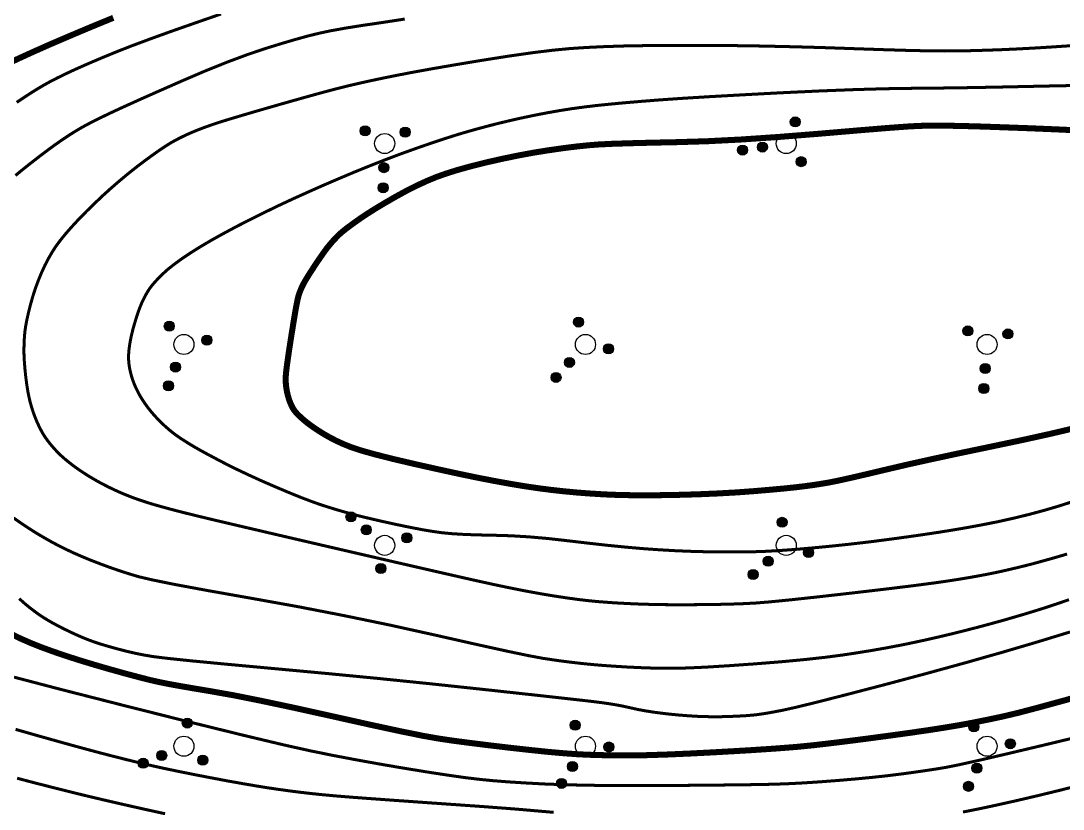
# Model space of a CAD drawing. Extents: x 396500 to 398250, y 1005980 to 1008200.
# Drawn here: x 398163.97 to 398189.93, y 1007957.47 to 1007977.09 of the extents above; entities that cross this region are included whole.
import ezdxf

# ---------------------------------------------------------------- set-up
doc = ezdxf.new("R2010")
doc.units = 0
doc.header["$LTSCALE"] = 0.5
doc.layers.get('0').update_dxf_attribs({"linetype": 'CONTINUOUS'})
doc.layers.add('DGX', color=2, linetype='CONTINUOUS')
doc.layers.add('ZBTZ', color=3, linetype='CONTINUOUS')

# ---------------------------------------------------------------- blocks, each defined once
blk = doc.blocks.new('*U110')
at = {"linetype": 'Continuous'}
for points in [[(-0.25, 2.2), (-0.238, 2.123), (-0.238, 2.277)], [(-0.238, 2.277), (-0.202, 2.053), (-0.202, 2.347)], [(-0.202, 2.053), (-0.238, 2.277), (-0.238, 2.123)], [(-0.202, 2.347), (-0.147, 1.998), (-0.147, 2.402)], [(-0.147, 1.998), (-0.202, 2.347), (-0.202, 2.053)], [(-0.147, 2.402), (-0.077, 1.962), (-0.077, 2.438)], [(-0.077, 1.962), (-0.147, 2.402), (-0.147, 1.998)], [(-0.077, 2.438), (0, 1.95), (0, 2.45)], [(0, 1.95), (-0.077, 2.438), (-0.077, 1.962)], [(0, 2.45), (0.077, 1.962), (0.077, 2.438)], [(0.077, 1.962), (0, 2.45), (0, 1.95)], [(0.077, 2.438), (0.147, 1.998), (0.147, 2.402)], [(0.147, 1.998), (0.077, 2.438), (0.077, 1.962)], [(0.147, 2.402), (0.202, 2.053), (0.202, 2.347)], [(0.202, 2.053), (0.147, 2.402), (0.147, 1.998)], [(0.202, 2.347), (0.238, 2.123), (0.238, 2.277)], [(0.238, 2.123), (0.202, 2.347), (0.202, 2.053)], [(0.25, 2.2), (0.238, 2.277), (0.238, 2.123)]]:
    blk.add_solid(points, dxfattribs=at)
blk = doc.blocks.new('*U109')
at = {"linetype": 'Continuous'}
for points in [[(-0.25, 1.2), (-0.238, 1.123), (-0.238, 1.277)], [(-0.238, 1.277), (-0.202, 1.053), (-0.202, 1.347)], [(-0.202, 1.053), (-0.238, 1.277), (-0.238, 1.123)], [(-0.202, 1.347), (-0.147, 0.998), (-0.147, 1.402)], [(-0.147, 0.998), (-0.202, 1.347), (-0.202, 1.053)], [(-0.147, 1.402), (-0.077, 0.962), (-0.077, 1.438)], [(-0.077, 0.962), (-0.147, 1.402), (-0.147, 0.998)], [(-0.077, 1.438), (0, 0.95), (0, 1.45)], [(0, 0.95), (-0.077, 1.438), (-0.077, 0.962)], [(0, 1.45), (0.077, 0.962), (0.077, 1.438)], [(0.077, 0.962), (0, 1.45), (0, 0.95)], [(0.077, 1.438), (0.147, 0.998), (0.147, 1.402)], [(0.147, 0.998), (0.077, 1.438), (0.077, 0.962)], [(0.147, 1.402), (0.202, 1.053), (0.202, 1.347)], [(0.202, 1.053), (0.147, 1.402), (0.147, 0.998)], [(0.202, 1.347), (0.238, 1.123), (0.238, 1.277)], [(0.238, 1.123), (0.202, 1.347), (0.202, 1.053)], [(0.25, 1.2), (0.238, 1.277), (0.238, 1.123)]]:
    blk.add_solid(points, dxfattribs=at)
blk = doc.blocks.new('*U108')
at = {"linetype": 'Continuous'}
for points in [[(-1.238, -0.523), (-1.202, -0.747), (-1.202, -0.453)], [(-1.202, -0.453), (-1.147, -0.802), (-1.147, -0.398)], [(-1.147, -0.802), (-1.202, -0.453), (-1.202, -0.747)], [(-1.147, -0.398), (-1.077, -0.838), (-1.077, -0.362)], [(-1.077, -0.838), (-1.147, -0.398), (-1.147, -0.802)], [(-1.077, -0.362), (-1, -0.85), (-1, -0.35)], [(-1, -0.85), (-1.077, -0.362), (-1.077, -0.838)], [(-1, -0.35), (-0.923, -0.838), (-0.923, -0.362)], [(-0.923, -0.838), (-1, -0.35), (-1, -0.85)], [(-0.923, -0.362), (-0.853, -0.802), (-0.853, -0.398)], [(-0.853, -0.802), (-0.923, -0.362), (-0.923, -0.838)], [(-0.853, -0.398), (-0.798, -0.747), (-0.798, -0.453)], [(-0.798, -0.747), (-0.853, -0.398), (-0.853, -0.802)], [(-0.798, -0.453), (-0.762, -0.677), (-0.762, -0.523)], [(-0.762, -0.677), (-0.798, -0.453), (-0.798, -0.747)], [(-1.25, -0.6), (-1.238, -0.677), (-1.238, -0.523)], [(-1.202, -0.747), (-1.238, -0.523), (-1.238, -0.677)], [(-0.75, -0.6), (-0.762, -0.523), (-0.762, -0.677)]]:
    blk.add_solid(points, dxfattribs=at)
blk = doc.blocks.new('*U107')
at = {"linetype": 'Continuous'}
for points in [[(0.762, -0.523), (0.798, -0.747), (0.798, -0.453)], [(0.798, -0.453), (0.853, -0.802), (0.853, -0.398)], [(0.853, -0.802), (0.798, -0.453), (0.798, -0.747)], [(0.853, -0.398), (0.923, -0.838), (0.923, -0.362)], [(0.923, -0.838), (0.853, -0.398), (0.853, -0.802)], [(0.923, -0.362), (1, -0.85), (1, -0.35)], [(1, -0.85), (0.923, -0.362), (0.923, -0.838)], [(1, -0.35), (1.077, -0.838), (1.077, -0.362)], [(1.077, -0.838), (1, -0.35), (1, -0.85)], [(1.077, -0.362), (1.147, -0.802), (1.147, -0.398)], [(1.147, -0.802), (1.077, -0.362), (1.077, -0.838)], [(1.147, -0.398), (1.202, -0.747), (1.202, -0.453)], [(1.202, -0.747), (1.147, -0.398), (1.147, -0.802)], [(1.202, -0.453), (1.238, -0.677), (1.238, -0.523)], [(1.238, -0.677), (1.202, -0.453), (1.202, -0.747)], [(0.75, -0.6), (0.762, -0.677), (0.762, -0.523)], [(0.798, -0.747), (0.762, -0.523), (0.762, -0.677)], [(1.25, -0.6), (1.238, -0.523), (1.238, -0.677)]]:
    blk.add_solid(points, dxfattribs=at)
blk = doc.blocks.new('gc160')
for centre, radius in [((0, 2.2), 0.25), ((0, 1.2), 0.25), ((0, 0), 0.5), ((-1, -0.6), 0.25), ((1, -0.6), 0.25)]:
    blk.add_circle(centre, radius)
at = {"linetype": 'Continuous'}
for name in ['*U110', '*U109', '*U108', '*U107']:
    blk.add_blockref(name, (0, 0), dxfattribs=at)

msp = doc.modelspace()

# ---------------------------------------------------------------- linework, layer by layer
at = {"layer": 'DGX', "linetype": 'Continuous', "const_width": 0.075}
for points in [[(398163.872, 1007975.064), (398164.066, 1007975.194), (398164.244, 1007975.31), (398164.407, 1007975.411), (398164.555, 1007975.498), (398164.704, 1007975.58), (398164.872, 1007975.667), (398165.059, 1007975.759), (398165.266, 1007975.856), (398165.495, 1007975.959), (398165.752, 1007976.071), (398166.036, 1007976.191), (398166.348, 1007976.319), (398166.717, 1007976.464), (398167.175, 1007976.635), (398167.72, 1007976.832), (398168.354, 1007977.054), (398168.961, 1007977.264)], [(398163.841, 1007973.244), (398164.025, 1007973.396), (398164.234, 1007973.561), (398164.444, 1007973.724), (398164.631, 1007973.865), (398164.795, 1007973.986), (398164.937, 1007974.086), (398165.066, 1007974.174), (398165.192, 1007974.257), (398165.316, 1007974.335), (398165.438, 1007974.408), (398165.574, 1007974.485), (398165.745, 1007974.575), (398165.95, 1007974.677), (398166.188, 1007974.792), (398166.49, 1007974.932), (398166.885, 1007975.111), (398167.373, 1007975.328), (398167.955, 1007975.584), (398168.557, 1007975.842), (398169.108, 1007976.064), (398169.607, 1007976.25), (398170.054, 1007976.401), (398170.454, 1007976.525), (398170.812, 1007976.63), (398171.127, 1007976.717), (398171.399, 1007976.784), (398171.685, 1007976.845), (398172.039, 1007976.909), (398172.463, 1007976.977), (398172.955, 1007977.049), (398173.535, 1007977.138)], [(398190.029, 1007963.823), (398189.729, 1007963.735), (398189.455, 1007963.658), (398189.208, 1007963.59), (398188.988, 1007963.533), (398188.782, 1007963.483), (398188.579, 1007963.435), (398188.377, 1007963.389), (398188.178, 1007963.347), (398187.964, 1007963.305), (398187.72, 1007963.26), (398187.446, 1007963.213), (398187.14, 1007963.164), (398186.745, 1007963.107), (398186.199, 1007963.035), (398185.504, 1007962.95), (398184.658, 1007962.851), (398183.819, 1007962.756), (398183.141, 1007962.683), (398182.625, 1007962.632), (398182.271, 1007962.603), (398181.976, 1007962.588), (398181.636, 1007962.576), (398181.253, 1007962.568), (398180.825, 1007962.563), (398180.398, 1007962.561), (398180.014, 1007962.563), (398179.673, 1007962.569), (398179.377, 1007962.578), (398179.107, 1007962.59), (398178.85, 1007962.603), (398178.605, 1007962.619), (398178.372, 1007962.637), (398178.131, 1007962.66), (398177.865, 1007962.691), (398177.572, 1007962.731), (398177.253, 1007962.779), (398176.911, 1007962.836), (398176.546, 1007962.903), (398176.159, 1007962.979), (398175.749, 1007963.065), (398175.196, 1007963.187), (398174.379, 1007963.373), (398173.298, 1007963.621), (398171.953, 1007963.932), (398170.618, 1007964.242), (398169.568, 1007964.487), (398168.805, 1007964.666), (398168.327, 1007964.781), (398168.012, 1007964.859), (398167.735, 1007964.931), (398167.498, 1007964.995), (398167.299, 1007965.051), (398167.125, 1007965.104), (398166.964, 1007965.157), (398166.815, 1007965.209), (398166.679, 1007965.26), (398166.548, 1007965.313), (398166.418, 1007965.369), (398166.288, 1007965.428), (398166.159, 1007965.49), (398166.03, 1007965.556), (398165.902, 1007965.624), (398165.775, 1007965.697), (398165.649, 1007965.772), (398165.526, 1007965.851), (398165.407, 1007965.931), (398165.292, 1007966.013), (398165.182, 1007966.098), (398165.076, 1007966.184), (398164.976, 1007966.273), (398164.882, 1007966.365), (398164.794, 1007966.46), (398164.713, 1007966.555), (398164.641, 1007966.646), (398164.579, 1007966.733), (398164.526, 1007966.817), (398164.479, 1007966.901), (398164.433, 1007966.99), (398164.39, 1007967.083), (398164.348, 1007967.181), (398164.308, 1007967.283), (398164.271, 1007967.39), (398164.236, 1007967.501), (398164.204, 1007967.616), (398164.174, 1007967.743), (398164.146, 1007967.89), (398164.12, 1007968.057), (398164.096, 1007968.244), (398164.077, 1007968.432), (398164.063, 1007968.603), (398164.054, 1007968.756), (398164.052, 1007968.891), (398164.054, 1007969.015), (398164.058, 1007969.135), (398164.066, 1007969.251), (398164.076, 1007969.363), (398164.093, 1007969.485), (398164.121, 1007969.633), (398164.159, 1007969.807), (398164.209, 1007970.007), (398164.267, 1007970.217), (398164.333, 1007970.423), (398164.407, 1007970.624), (398164.488, 1007970.821), (398164.574, 1007971.008), (398164.664, 1007971.181), (398164.757, 1007971.342), (398164.852, 1007971.488), (398164.962, 1007971.636), (398165.094, 1007971.798), (398165.249, 1007971.974), (398165.427, 1007972.166), (398165.62, 1007972.362), (398165.817, 1007972.555), (398166.018, 1007972.745), (398166.224, 1007972.931), (398166.432, 1007973.111), (398166.64, 1007973.284), (398166.849, 1007973.45), (398167.058, 1007973.609), (398167.255, 1007973.752), (398167.427, 1007973.874), (398167.575, 1007973.973), (398167.698, 1007974.05), (398167.813, 1007974.115), (398167.936, 1007974.179), (398168.067, 1007974.243), (398168.205, 1007974.305), (398168.354, 1007974.367), (398168.514, 1007974.429), (398168.686, 1007974.491), (398168.869, 1007974.553), (398169.108, 1007974.628), (398169.448, 1007974.73), (398169.888, 1007974.859), (398170.429, 1007975.015), (398170.978, 1007975.17), (398171.443, 1007975.299), (398171.823, 1007975.4), (398172.119, 1007975.474), (398172.386, 1007975.536), (398172.677, 1007975.601), (398172.994, 1007975.668), (398173.337, 1007975.737), (398173.736, 1007975.814), (398174.223, 1007975.902), (398174.797, 1007976.001), (398175.46, 1007976.111), (398176.126, 1007976.216), (398176.713, 1007976.3), (398177.219, 1007976.362), (398177.646, 1007976.403), (398178.051, 1007976.43), (398178.492, 1007976.451), (398178.968, 1007976.467), (398179.479, 1007976.476), (398180.02, 1007976.482), (398180.586, 1007976.483), (398181.177, 1007976.481), (398181.794, 1007976.476), (398182.448, 1007976.466), (398183.154, 1007976.45), (398183.912, 1007976.429), (398184.721, 1007976.401), (398185.49, 1007976.375), (398186.123, 1007976.356), (398186.623, 1007976.346), (398186.987, 1007976.343), (398187.295, 1007976.345), (398187.623, 1007976.351), (398187.97, 1007976.361), (398188.338, 1007976.373), (398188.737, 1007976.391), (398189.18, 1007976.414), (398189.666, 1007976.444), (398190.196, 1007976.479)], [(398190.174, 1007965.13), (398189.823, 1007965.017), (398189.463, 1007964.911), (398189.091, 1007964.811), (398188.707, 1007964.717), (398188.312, 1007964.629), (398187.885, 1007964.544), (398187.406, 1007964.458), (398186.877, 1007964.371), (398186.295, 1007964.284), (398185.702, 1007964.202), (398185.139, 1007964.129), (398184.606, 1007964.067), (398184.102, 1007964.014), (398183.637, 1007963.97), (398183.222, 1007963.935), (398182.857, 1007963.909), (398182.541, 1007963.891), (398182.233, 1007963.88), (398181.892, 1007963.874), (398181.517, 1007963.874), (398181.11, 1007963.878), (398180.687, 1007963.889), (398180.27, 1007963.906), (398179.857, 1007963.93), (398179.449, 1007963.959), (398179.03, 1007963.996), (398178.583, 1007964.04), (398178.109, 1007964.093), (398177.607, 1007964.152), (398177.104, 1007964.209), (398176.624, 1007964.251), (398176.168, 1007964.278), (398175.735, 1007964.291), (398175.34, 1007964.299), (398174.998, 1007964.312), (398174.709, 1007964.33), (398174.472, 1007964.352), (398174.242, 1007964.384), (398173.973, 1007964.429), (398173.665, 1007964.488), (398173.318, 1007964.56), (398172.973, 1007964.636), (398172.669, 1007964.706), (398172.407, 1007964.769), (398172.188, 1007964.827), (398171.991, 1007964.882), (398171.797, 1007964.939), (398171.607, 1007964.998), (398171.421, 1007965.058), (398171.215, 1007965.131), (398170.964, 1007965.226), (398170.67, 1007965.345), (398170.333, 1007965.487), (398169.985, 1007965.638), (398169.661, 1007965.785), (398169.361, 1007965.927), (398169.085, 1007966.064), (398168.838, 1007966.193), (398168.624, 1007966.307), (398168.442, 1007966.406), (398168.294, 1007966.491), (398168.167, 1007966.567), (398168.051, 1007966.64), (398167.945, 1007966.708), (398167.85, 1007966.774), (398167.76, 1007966.841), (398167.668, 1007966.916), (398167.575, 1007966.997), (398167.481, 1007967.085), (398167.388, 1007967.178), (398167.3, 1007967.273), (398167.216, 1007967.37), (398167.137, 1007967.47), (398167.064, 1007967.571), (398166.997, 1007967.671), (398166.936, 1007967.771), (398166.883, 1007967.871), (398166.835, 1007967.97), (398166.794, 1007968.066), (398166.759, 1007968.16), (398166.73, 1007968.252), (398166.706, 1007968.342), (398166.687, 1007968.431), (398166.672, 1007968.518), (398166.662, 1007968.605), (398166.657, 1007968.694), (398166.659, 1007968.793), (398166.667, 1007968.9), (398166.682, 1007969.017), (398166.703, 1007969.142), (398166.732, 1007969.277), (398166.767, 1007969.421), (398166.811, 1007969.574), (398166.857, 1007969.725), (398166.902, 1007969.859), (398166.946, 1007969.978), (398166.989, 1007970.08), (398167.032, 1007970.171), (398167.077, 1007970.258), (398167.124, 1007970.339), (398167.172, 1007970.416), (398167.23, 1007970.495), (398167.305, 1007970.584), (398167.396, 1007970.682), (398167.504, 1007970.79), (398167.635, 1007970.908), (398167.793, 1007971.034), (398167.979, 1007971.169), (398168.193, 1007971.313), (398168.435, 1007971.465), (398168.706, 1007971.625), (398169.006, 1007971.792), (398169.334, 1007971.968), (398169.681, 1007972.146), (398170.034, 1007972.321), (398170.393, 1007972.495), (398170.759, 1007972.666), (398171.132, 1007972.834), (398171.511, 1007973.002), (398171.895, 1007973.167), (398172.285, 1007973.331), (398172.677, 1007973.49), (398173.067, 1007973.643), (398173.456, 1007973.789), (398173.843, 1007973.928), (398174.213, 1007974.056), (398174.549, 1007974.167), (398174.851, 1007974.263), (398175.12, 1007974.342), (398175.369, 1007974.412), (398175.613, 1007974.477), (398175.853, 1007974.538), (398176.087, 1007974.595), (398176.325, 1007974.65), (398176.576, 1007974.704), (398176.839, 1007974.758), (398177.116, 1007974.811), (398177.402, 1007974.861), (398177.695, 1007974.907), (398177.995, 1007974.948), (398178.302, 1007974.985), (398178.633, 1007975.019), (398179.006, 1007975.054), (398179.42, 1007975.089), (398179.876, 1007975.125), (398180.421, 1007975.163), (398181.105, 1007975.205), (398181.926, 1007975.251), (398182.886, 1007975.302), (398183.863, 1007975.348), (398184.737, 1007975.382), (398185.508, 1007975.404), (398186.176, 1007975.414), (398186.822, 1007975.42), (398187.529, 1007975.43), (398188.297, 1007975.444), (398189.124, 1007975.462), (398189.935, 1007975.479), (398190.653, 1007975.49)], [(398190.075, 1007962.686), (398189.739, 1007962.571), (398189.474, 1007962.484), (398189.235, 1007962.409), (398188.98, 1007962.331), (398188.707, 1007962.251), (398188.417, 1007962.167), (398188.115, 1007962.084), (398187.805, 1007962.001), (398187.487, 1007961.919), (398187.162, 1007961.838), (398186.835, 1007961.76), (398186.509, 1007961.686), (398186.186, 1007961.616), (398185.865, 1007961.551), (398185.535, 1007961.488), (398185.187, 1007961.427), (398184.82, 1007961.367), (398184.434, 1007961.309), (398184.001, 1007961.252), (398183.49, 1007961.196), (398182.901, 1007961.141), (398182.236, 1007961.088), (398181.583, 1007961.042), (398181.035, 1007961.008), (398180.592, 1007960.988), (398180.253, 1007960.98), (398179.962, 1007960.981), (398179.666, 1007960.986), (398179.362, 1007960.997), (398179.053, 1007961.012), (398178.749, 1007961.031), (398178.463, 1007961.051), (398178.195, 1007961.074), (398177.944, 1007961.099), (398177.703, 1007961.127), (398177.461, 1007961.157), (398177.22, 1007961.191), (398176.978, 1007961.227), (398176.628, 1007961.292), (398176.063, 1007961.41), (398175.282, 1007961.582), (398174.286, 1007961.807), (398173.173, 1007962.053), (398172.041, 1007962.287), (398170.892, 1007962.51), (398169.724, 1007962.72), (398168.666, 1007962.907), (398167.845, 1007963.059), (398167.262, 1007963.176), (398166.917, 1007963.257), (398166.687, 1007963.325), (398166.451, 1007963.401), (398166.209, 1007963.484), (398165.961, 1007963.575), (398165.717, 1007963.669), (398165.489, 1007963.763), (398165.277, 1007963.856), (398165.081, 1007963.949), (398164.893, 1007964.043), (398164.705, 1007964.144), (398164.518, 1007964.251), (398164.331, 1007964.363), (398164.147, 1007964.48), (398163.968, 1007964.6), (398163.793, 1007964.722)], [(398190.102, 1007961.883), (398189.293, 1007961.636), (398188.424, 1007961.38), (398187.502, 1007961.118), (398186.528, 1007960.85), (398185.503, 1007960.576), (398184.555, 1007960.329), (398183.815, 1007960.14), (398183.283, 1007960.01), (398182.959, 1007959.938), (398182.753, 1007959.898), (398182.575, 1007959.866), (398182.425, 1007959.842), (398182.304, 1007959.825), (398182.182, 1007959.812), (398182.033, 1007959.8), (398181.856, 1007959.79), (398181.65, 1007959.781), (398181.432, 1007959.775), (398181.215, 1007959.773), (398181, 1007959.777), (398180.787, 1007959.785), (398180.575, 1007959.799), (398180.36, 1007959.816), (398180.144, 1007959.837), (398179.927, 1007959.862), (398179.715, 1007959.89), (398179.515, 1007959.922), (398179.328, 1007959.957), (398179.154, 1007959.996), (398178.983, 1007960.034), (398178.807, 1007960.068), (398178.624, 1007960.098), (398178.436, 1007960.125), (398178.107, 1007960.165), (398177.503, 1007960.233), (398176.623, 1007960.33), (398175.468, 1007960.456), (398174.174, 1007960.594), (398172.879, 1007960.726), (398171.584, 1007960.851), (398170.288, 1007960.971), (398169.127, 1007961.078), (398168.236, 1007961.163), (398167.616, 1007961.228), (398167.267, 1007961.271), (398167.05, 1007961.308), (398166.829, 1007961.352), (398166.605, 1007961.404), (398166.376, 1007961.463), (398166.157, 1007961.524), (398165.962, 1007961.582), (398165.793, 1007961.638), (398165.648, 1007961.691), (398165.512, 1007961.746), (398165.369, 1007961.808), (398165.219, 1007961.877), (398165.061, 1007961.953), (398164.907, 1007962.032), (398164.768, 1007962.107), (398164.642, 1007962.179), (398164.53, 1007962.248), (398164.423, 1007962.319), (398164.312, 1007962.4), (398164.196, 1007962.489), (398164.076, 1007962.587), (398163.934, 1007962.713)], [(398190.396, 1007959.295), (398189.48, 1007959.075), (398188.575, 1007958.86), (398187.869, 1007958.696), (398187.36, 1007958.583), (398187.049, 1007958.52), (398186.821, 1007958.481), (398186.559, 1007958.441), (398186.264, 1007958.398), (398185.937, 1007958.353), (398185.578, 1007958.308), (398185.191, 1007958.266), (398184.775, 1007958.226), (398184.331, 1007958.188), (398183.888, 1007958.154), (398183.474, 1007958.127), (398183.089, 1007958.107), (398182.734, 1007958.094), (398182.312, 1007958.085), (398181.727, 1007958.077), (398180.979, 1007958.069), (398180.067, 1007958.062), (398179.133, 1007958.06), (398178.319, 1007958.065), (398177.625, 1007958.078), (398177.051, 1007958.098), (398176.563, 1007958.124), (398176.128, 1007958.151), (398175.746, 1007958.181), (398175.416, 1007958.213), (398175.072, 1007958.254), (398174.645, 1007958.314), (398174.135, 1007958.392), (398173.543, 1007958.488), (398172.922, 1007958.594), (398172.327, 1007958.701), (398171.758, 1007958.809), (398171.216, 1007958.918), (398170.529, 1007959.071), (398169.526, 1007959.31), (398168.209, 1007959.634), (398166.577, 1007960.044), (398164.989, 1007960.449), (398163.805, 1007960.759)], [(398163.843, 1007959.46), (398164.484, 1007959.277), (398165.047, 1007959.119), (398165.531, 1007958.986), (398165.937, 1007958.877), (398166.293, 1007958.785), (398166.63, 1007958.7), (398166.947, 1007958.623), (398167.244, 1007958.554), (398167.551, 1007958.486), (398167.897, 1007958.414), (398168.28, 1007958.337), (398168.703, 1007958.255), (398169.122, 1007958.176), (398169.499, 1007958.109), (398169.832, 1007958.052), (398170.122, 1007958.005), (398170.39, 1007957.966), (398170.656, 1007957.929), (398170.92, 1007957.895), (398171.182, 1007957.865), (398171.474, 1007957.834), (398171.824, 1007957.802), (398172.233, 1007957.769), (398172.702, 1007957.734), (398173.245, 1007957.695), (398173.879, 1007957.65), (398174.604, 1007957.599), (398175.42, 1007957.542), (398176.306, 1007957.475), (398177.242, 1007957.394)], [(398167.567, 1007957.359), (398167.038, 1007957.475), (398166.537, 1007957.588), (398166.064, 1007957.697), (398165.619, 1007957.802), (398165.188, 1007957.908), (398164.754, 1007958.017), (398164.319, 1007958.128), (398163.882, 1007958.243)], [(398187.436, 1007957.401), (398187.822, 1007957.478), (398188.262, 1007957.572), (398188.755, 1007957.682), (398189.302, 1007957.81), (398189.866, 1007957.947), (398190.407, 1007958.086)]]:
    msp.add_lwpolyline(points, dxfattribs=at)
at = {"layer": 'DGX', "color": 3, "linetype": 'Continuous', "lineweight": -2, "const_width": 0.15}
for points in [[(398163.533, 1007975.974), (398163.915, 1007976.154), (398164.308, 1007976.333), (398164.731, 1007976.52), (398165.2, 1007976.721), (398165.715, 1007976.938), (398166.278, 1007977.169)], [(398190.204, 1007966.954), (398189.607, 1007966.813), (398188.922, 1007966.662), (398188.148, 1007966.499), (398187.37, 1007966.337), (398186.672, 1007966.187), (398186.055, 1007966.05), (398185.517, 1007965.924), (398185.061, 1007965.816), (398184.689, 1007965.729), (398184.401, 1007965.665), (398184.197, 1007965.622), (398184.03, 1007965.591), (398183.854, 1007965.562), (398183.67, 1007965.535), (398183.476, 1007965.509), (398183.25, 1007965.482), (398182.967, 1007965.453), (398182.627, 1007965.422), (398182.23, 1007965.388), (398181.79, 1007965.356), (398181.32, 1007965.33), (398180.822, 1007965.309), (398180.294, 1007965.294), (398179.776, 1007965.286), (398179.307, 1007965.285), (398178.885, 1007965.292), (398178.512, 1007965.307), (398178.168, 1007965.328), (398177.831, 1007965.353), (398177.504, 1007965.384), (398177.184, 1007965.419), (398176.861, 1007965.461), (398176.519, 1007965.511), (398176.16, 1007965.571), (398175.783, 1007965.639), (398175.369, 1007965.719), (398174.9, 1007965.816), (398174.376, 1007965.93), (398173.796, 1007966.06), (398173.241, 1007966.19), (398172.788, 1007966.305), (398172.439, 1007966.403), (398172.193, 1007966.485), (398172.003, 1007966.562), (398171.823, 1007966.645), (398171.653, 1007966.733), (398171.492, 1007966.826), (398171.344, 1007966.92), (398171.213, 1007967.01), (398171.097, 1007967.096), (398170.998, 1007967.179), (398170.915, 1007967.255), (398170.848, 1007967.322), (398170.797, 1007967.38), (398170.763, 1007967.429), (398170.737, 1007967.474), (398170.712, 1007967.524), (398170.689, 1007967.577), (398170.667, 1007967.634), (398170.646, 1007967.694), (398170.628, 1007967.757), (398170.611, 1007967.824), (398170.596, 1007967.894), (398170.585, 1007967.966), (398170.576, 1007968.04), (398170.571, 1007968.117), (398170.569, 1007968.195), (398170.577, 1007968.32), (398170.603, 1007968.535), (398170.647, 1007968.842), (398170.708, 1007969.238), (398170.772, 1007969.634), (398170.823, 1007969.935), (398170.863, 1007970.141), (398170.89, 1007970.254), (398170.913, 1007970.32), (398170.939, 1007970.387), (398170.968, 1007970.456), (398171.002, 1007970.525), (398171.046, 1007970.608), (398171.112, 1007970.717), (398171.197, 1007970.852), (398171.303, 1007971.014), (398171.412, 1007971.176), (398171.508, 1007971.313), (398171.59, 1007971.426), (398171.66, 1007971.513), (398171.722, 1007971.587), (398171.785, 1007971.656), (398171.849, 1007971.722), (398171.912, 1007971.784), (398171.99, 1007971.852), (398172.096, 1007971.936), (398172.231, 1007972.036), (398172.394, 1007972.152), (398172.585, 1007972.281), (398172.8, 1007972.417), (398173.041, 1007972.562), (398173.307, 1007972.715), (398173.579, 1007972.864), (398173.84, 1007972.995), (398174.089, 1007973.11), (398174.327, 1007973.208), (398174.579, 1007973.297), (398174.871, 1007973.388), (398175.203, 1007973.479), (398175.575, 1007973.572), (398175.966, 1007973.66), (398176.352, 1007973.74), (398176.735, 1007973.811), (398177.114, 1007973.872), (398177.476, 1007973.924), (398177.806, 1007973.965), (398178.105, 1007973.996), (398178.373, 1007974.017), (398178.684, 1007974.032), (398179.11, 1007974.046), (398179.651, 1007974.06), (398180.308, 1007974.074), (398181.066, 1007974.097), (398181.91, 1007974.14), (398182.841, 1007974.203), (398183.858, 1007974.284), (398184.808, 1007974.365), (398185.539, 1007974.425), (398186.05, 1007974.463), (398186.342, 1007974.479), (398186.533, 1007974.483), (398186.745, 1007974.485), (398186.977, 1007974.484), (398187.229, 1007974.48), (398187.544, 1007974.473), (398187.965, 1007974.461), (398188.492, 1007974.442), (398189.125, 1007974.419), (398189.763, 1007974.392), (398190.306, 1007974.367)], [(398190.792, 1007960.412), (398189.986, 1007960.186), (398189.331, 1007960.007), (398188.825, 1007959.874), (398188.469, 1007959.789), (398188.188, 1007959.728), (398187.904, 1007959.67), (398187.619, 1007959.614), (398187.332, 1007959.561), (398187.008, 1007959.507), (398186.61, 1007959.445), (398186.138, 1007959.376), (398185.593, 1007959.301), (398185.039, 1007959.227), (398184.541, 1007959.163), (398184.098, 1007959.109), (398183.71, 1007959.064), (398183.296, 1007959.023), (398182.771, 1007958.982), (398182.137, 1007958.94), (398181.393, 1007958.897), (398180.649, 1007958.858), (398180.017, 1007958.831), (398179.495, 1007958.815), (398179.084, 1007958.81), (398178.738, 1007958.812), (398178.414, 1007958.818), (398178.11, 1007958.827), (398177.827, 1007958.841), (398177.516, 1007958.863), (398177.128, 1007958.897), (398176.665, 1007958.945), (398176.125, 1007959.005), (398175.583, 1007959.069), (398175.111, 1007959.128), (398174.71, 1007959.181), (398174.38, 1007959.23), (398173.993, 1007959.298), (398173.421, 1007959.414), (398172.665, 1007959.577), (398171.725, 1007959.787), (398170.762, 1007960), (398169.94, 1007960.174), (398169.257, 1007960.31), (398168.715, 1007960.406), (398168.279, 1007960.479), (398167.913, 1007960.542), (398167.618, 1007960.596), (398167.394, 1007960.642), (398167.178, 1007960.691), (398166.909, 1007960.76), (398166.585, 1007960.846), (398166.208, 1007960.951), (398165.815, 1007961.064), (398165.447, 1007961.176), (398165.103, 1007961.286), (398164.784, 1007961.395), (398164.489, 1007961.502), (398164.22, 1007961.609), (398163.975, 1007961.716), (398163.755, 1007961.822)]]:
    msp.add_lwpolyline(points, dxfattribs=at)

# ---------------------------------------------------------------- block references
at = {"layer": 'ZBTZ', "linetype": 'Continuous', "yscale": 0.5}
for p, xscale, rotation in [((398183.036, 1007974.039), 0.4999999999533466, 98.42951750345095), ((398173.036, 1007974.039), 0.5000000000255885, 178.0553605732108), ((398178.036, 1007969.039), 0.5000000000131467, 138.1902523849409), ((398168.036, 1007969.039), 0.5000000000073369, 159.5977660432381), ((398188.036, 1007969.039), 0.5000000000024388, 175.7756279189314), ((398173.036, 1007964.039), 0.5000000000468796, 49.79155858420989), ((398183.036, 1007964.039), 0.5000000000259878, 131.2961210967958), ((398168.036, 1007959.039), 0.500000000020335, 112.6462599564256), ((398178.036, 1007959.039), 0.4999999999854736, 147.215796380502), ((398188.036, 1007959.039), 0.5000000000011879, 155.1371806982724)]:
    msp.add_blockref('gc160', p, dxfattribs=dict(at, xscale=xscale, rotation=rotation))

doc.saveas('drawing.dxf')
